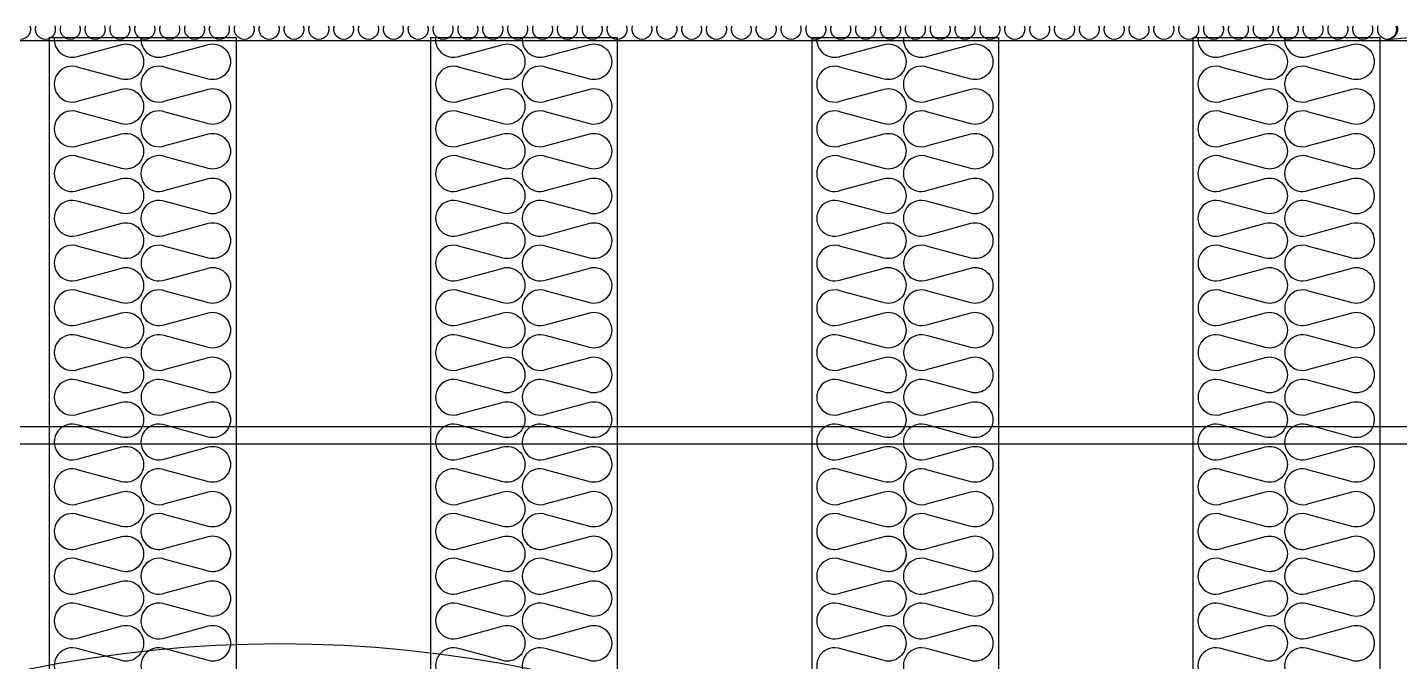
# Model space of a CAD drawing. Header units: millimetres. Extents: x 2773 to 32180, y 2797 to 23592.
# Drawn here: x 7384 to 8485, y 11982 to 12491 of the extents above; entities that cross this region are included whole.
import ezdxf

# ---------------------------------------------------------------- set-up
doc = ezdxf.new("R2010")
doc.units = ezdxf.units.MM
doc.layers.add('SMS', color=220, linetype='Continuous')
doc.layers.add('냉각탑', color=4, linetype='Continuous')

# ---------------------------------------------------------------- blocks, each defined once
blk = doc.blocks.new('A$C1FB73ED1')
blk.add_circle((1280, 1280), 1280)
blk = doc.blocks.new('3')
at = {"color": 7}
for p, q in [((8997.6, 12480.3), (6081.6, 12480.3)), ((7401.4, 12483), (7401.4, 9522.3)), ((7551.4, 12483), (7551.4, 9522.3)), ((7707.4, 12483), (7707.4, 9522.3)), ((7857.4, 12483), (7857.4, 9522.3)), ((8013.4, 12483), (8013.4, 9522.3)), ((8163.4, 12483), (8163.4, 9522.3)), ((8319.4, 12483), (8319.4, 9522.3)), ((8469.4, 12483), (8469.4, 9522.3))]:
    blk.add_line(p, q, dxfattribs=at)
for p, q in [((7401.4, 12483), (7551.4, 12483)), ((7707.4, 12483), (7857.4, 12483)), ((8013.4, 12483), (8163.4, 12483)), ((8319.4, 12483), (8469.4, 12483)), ((6291.8, 12170.8), (8889.3, 12170.8)), ((6230.8, 12156.7), (8889.3, 12156.7))]:
    blk.add_line(p, q)
at = {"layer": 'SMS', "color": 5}
for points in [[(7944.5, 12492.3, -0.524856), (7937, 12481.5, -0.524856), (7929.5, 12492.3)], [(7924.5, 12492.3, -0.524856), (7917.1, 12481.5, -0.524856), (7909.6, 12492.3)], [(7904.6, 12492.3, -0.524856), (7897.1, 12481.5, -0.524856), (7889.6, 12492.3)], [(7884.6, 12492.3, -0.524856), (7877.2, 12481.5, -0.524856), (7869.7, 12492.3)], [(7864.7, 12492.3, -0.524856), (7857.2, 12481.5, -0.524856), (7849.7, 12492.3)], [(7844.7, 12492.3, -0.524856), (7837.3, 12481.5, -0.524856), (7829.8, 12492.3)], [(7824.8, 12492.3, -0.524856), (7817.3, 12481.5, -0.524856), (7809.8, 12492.3)], [(7804.8, 12492.3, -0.524856), (7797.4, 12481.5, -0.524856), (7789.9, 12492.3)], [(7784.9, 12492.3, -0.524856), (7777.4, 12481.5, -0.524856), (7769.9, 12492.3)], [(7764.9, 12492.3, -0.524856), (7757.5, 12481.5, -0.524856), (7750, 12492.3)], [(7745, 12492.3, -0.524856), (7737.5, 12481.5, -0.524856), (7730, 12492.3)], [(7725, 12492.3, -0.524856), (7717.6, 12481.5, -0.524856), (7710.1, 12492.3)], [(7705.1, 12492.3, -0.524856), (7697.6, 12481.5, -0.524856), (7690.1, 12492.3)], [(7685.1, 12492.3, -0.524856), (7677.7, 12481.5, -0.524856), (7670.2, 12492.3)], [(7665.2, 12492.3, -0.524856), (7657.7, 12481.5, -0.524856), (7650.2, 12492.3)], [(7645.2, 12492.3, -0.524856), (7637.8, 12481.5, -0.524856), (7630.3, 12492.3)], [(7625.3, 12492.3, -0.524856), (7617.8, 12481.5, -0.524856), (7610.3, 12492.3)], [(7605.3, 12492.3, -0.524856), (7597.9, 12481.5, -0.524856), (7590.4, 12492.3)], [(7585.4, 12492.3, -0.524856), (7577.9, 12481.5, -0.524856), (7570.4, 12492.3)], [(7565.4, 12492.3, -0.524856), (7558, 12481.5, -0.524856), (7550.5, 12492.3)], [(7545.5, 12492.3, -0.524856), (7538, 12481.5, -0.524856), (7530.5, 12492.3)], [(7525.5, 12492.3, -0.524856), (7518.1, 12481.5, -0.524856), (7510.6, 12492.3)], [(7505.6, 12492.3, -0.524856), (7498.1, 12481.5, -0.524856), (7490.6, 12492.3)], [(7485.6, 12492.3, -0.524856), (7478.2, 12481.5, -0.524856), (7470.7, 12492.3)], [(7465.7, 12492.3, -0.524856), (7458.2, 12481.5, -0.524856), (7450.7, 12492.3)], [(7445.7, 12492.3, -0.524856), (7438.3, 12481.5, -0.524856), (7430.8, 12492.3)], [(7425.8, 12492.3, -0.524856), (7418.3, 12481.5, -0.524856), (7410.8, 12492.3)], [(7405.8, 12492.3, -0.524856), (7398.4, 12481.5, -0.524856), (7390.9, 12492.3)], [(7385.9, 12492.3, -0.524856), (7378.4, 12481.5, -0.524856)], [(8483.1, 12492.3, -0.524856), (8475.7, 12481.5, -0.524856), (8468.2, 12492.3)], [(8463.2, 12492.3, -0.524856), (8455.7, 12481.5, -0.524856), (8448.2, 12492.3)], [(8443.2, 12492.3, -0.524856), (8435.8, 12481.5, -0.524856), (8428.3, 12492.3)], [(8423.3, 12492.3, -0.524856), (8415.8, 12481.5, -0.524856), (8408.3, 12492.3)], [(8403.3, 12492.3, -0.524856), (8395.9, 12481.5, -0.524856), (8388.4, 12492.3)], [(8383.4, 12492.3, -0.524856), (8375.9, 12481.5, -0.524856), (8368.4, 12492.3)], [(8363.4, 12492.3, -0.524856), (8356, 12481.5, -0.524856), (8348.5, 12492.3)], [(8343.5, 12492.3, -0.524856), (8336, 12481.5, -0.524856), (8328.5, 12492.3)], [(8323.5, 12492.3, -0.524856), (8316.1, 12481.5, -0.524856), (8308.6, 12492.3)], [(8303.6, 12492.3, -0.524856), (8296.1, 12481.5, -0.524856), (8288.6, 12492.3)], [(8283.6, 12492.3, -0.524856), (8276.2, 12481.5, -0.524856), (8268.7, 12492.3)], [(8263.7, 12492.3, -0.524856), (8256.2, 12481.5, -0.524856), (8248.7, 12492.3)], [(8243.7, 12492.3, -0.524856), (8236.3, 12481.5, -0.524856), (8228.8, 12492.3)], [(8223.8, 12492.3, -0.524856), (8216.3, 12481.5, -0.524856), (8208.8, 12492.3)], [(8203.8, 12492.3, -0.524856), (8196.4, 12481.5, -0.524856), (8188.9, 12492.3)], [(8183.9, 12492.3, -0.524856), (8176.4, 12481.5, -0.524856), (8168.9, 12492.3)], [(8163.9, 12492.3, -0.524856), (8156.5, 12481.5, -0.524856), (8149, 12492.3)], [(8144, 12492.3, -0.524856), (8136.5, 12481.5, -0.524856), (8129, 12492.3)], [(8124, 12492.3, -0.524856), (8116.6, 12481.5, -0.524856), (8109.1, 12492.3)], [(8104.1, 12492.3, -0.524856), (8096.6, 12481.5, -0.524856), (8089.1, 12492.3)], [(8084.1, 12492.3, -0.524856), (8076.7, 12481.5, -0.524856), (8069.2, 12492.3)], [(8064.2, 12492.3, -0.524856), (8056.7, 12481.5, -0.524856), (8049.2, 12492.3)], [(8044.2, 12492.3, -0.524856), (8036.8, 12481.5, -0.524856), (8029.3, 12492.3)], [(8024.3, 12492.3, -0.524856), (8016.8, 12481.5, -0.524856), (8009.3, 12492.3)], [(8004.3, 12492.3, -0.524856), (7996.9, 12481.5, -0.524856), (7989.4, 12492.3)], [(7984.4, 12492.3, -0.524856), (7976.9, 12481.5, -0.524856), (7969.4, 12492.3)], [(7964.4, 12492.3, -0.524856), (7957, 12481.5, -0.524856), (7949.5, 12492.3)], [(7944.5, 12492.3, -0.524856), (7937, 12481.5, -0.417249), (7929, 12489.5)], [(8482.4, 12492.3, -0.524856), (8474.9, 12481.5, -0.023554), (8767.4, 12492.3)], [(7405.5, 12483, 0.560142), (7424.9, 12468), (7457.8, 12476.9, -0.524856), (7477.2, 12463.5, -0.524856), (7457.8, 12450.1), (7424.9, 12459, 1.449198), (7424.9, 12432.1), (7457.8, 12441, -0.524856), (7477.2, 12427.6, -0.524856), (7457.8, 12414.2), (7424.9, 12423.1, 1.449198), (7424.9, 12396.2), (7457.8, 12405.1, -0.524856), (7477.2, 12391.7, -0.524856), (7457.8, 12378.3), (7424.9, 12387.2, 1.449198), (7424.9, 12360.3), (7457.8, 12369.2, -0.524856), (7477.2, 12355.8, -0.524856), (7457.8, 12342.4), (7424.9, 12351.3, 1.449198), (7424.9, 12324.4), (7457.8, 12333.3, -0.524856), (7477.2, 12319.9, -0.524856), (7457.8, 12306.4), (7424.9, 12315.3, 1.449198), (7424.9, 12288.5), (7457.8, 12297.4, -0.524856), (7477.2, 12284, -0.524856), (7457.8, 12270.5), (7424.9, 12279.4, 1.449198), (7424.9, 12252.6), (7457.8, 12261.5, -0.524856), (7477.2, 12248.1, -0.524856), (7457.8, 12234.6), (7424.9, 12243.5, 1.449198), (7424.9, 12216.7), (7457.8, 12225.6, -0.524856), (7477.2, 12212.1, -0.524856), (7457.8, 12198.7), (7424.9, 12207.6, 1.449198), (7424.9, 12180.8), (7457.8, 12189.7, -0.524856), (7477.2, 12176.2, -0.524856), (7457.8, 12162.8), (7424.9, 12171.7, 1.449198), (7424.9, 12144.8), (7457.8, 12153.8, -0.524856), (7477.2, 12140.3, -0.524856), (7457.8, 12126.9), (7424.9, 12135.8, 1.449198), (7424.9, 12108.9), (7457.8, 12117.8, -0.524856), (7477.2, 12104.4, -0.524856), (7457.8, 12091), (7424.9, 12099.9, 1.449198), (7424.9, 12073), (7457.8, 12081.9, -0.524856), (7477.2, 12068.5, -0.417249), (7462.7, 12054.1)], [(7475.1, 12483, 0.560142), (7494.5, 12468), (7527.4, 12476.9, -0.524856), (7546.9, 12463.5, -0.524856), (7527.4, 12450.1), (7494.5, 12459, 1.449198), (7494.5, 12432.1), (7527.4, 12441, -0.524856), (7546.9, 12427.6, -0.524856), (7527.4, 12414.2), (7494.5, 12423.1, 1.449198), (7494.5, 12396.2), (7527.4, 12405.1, -0.524856), (7546.9, 12391.7, -0.524856), (7527.4, 12378.3), (7494.5, 12387.2, 1.449198), (7494.5, 12360.3), (7527.4, 12369.2, -0.524856), (7546.9, 12355.8, -0.524856), (7527.4, 12342.4), (7494.5, 12351.3, 1.449198), (7494.5, 12324.4), (7527.4, 12333.3, -0.524856), (7546.9, 12319.9, -0.524856), (7527.4, 12306.4), (7494.5, 12315.3, 1.449198), (7494.5, 12288.5), (7527.4, 12297.4, -0.524856), (7546.9, 12284, -0.524856), (7527.4, 12270.5), (7494.5, 12279.4, 1.449198), (7494.5, 12252.6), (7527.4, 12261.5, -0.524856), (7546.9, 12248.1, -0.524856), (7527.4, 12234.6), (7494.5, 12243.5, 1.449198), (7494.5, 12216.7), (7527.4, 12225.6, -0.524856), (7546.9, 12212.1, -0.524856), (7527.4, 12198.7), (7494.5, 12207.6, 1.449198), (7494.5, 12180.8), (7527.4, 12189.7, -0.524856), (7546.9, 12176.2, -0.524856), (7527.4, 12162.8), (7494.5, 12171.7, 1.449198), (7494.5, 12144.8), (7527.4, 12153.8, -0.524856), (7546.9, 12140.3, -0.524856), (7527.4, 12126.9), (7494.5, 12135.8, 1.449198), (7494.5, 12108.9), (7527.4, 12117.8, -0.524856), (7546.9, 12104.4, -0.524856), (7527.4, 12091), (7494.5, 12099.9, 1.449198), (7494.5, 12073), (7527.4, 12081.9, -0.524856), (7546.9, 12068.5, -0.417249), (7532.3, 12054.1)], [(7711.5, 12483, 0.560142), (7730.9, 12468), (7763.8, 12476.9, -0.524856), (7783.2, 12463.5, -0.524856), (7763.8, 12450.1), (7730.9, 12459, 1.449198), (7730.9, 12432.1), (7763.8, 12441, -0.524856), (7783.2, 12427.6, -0.524856), (7763.8, 12414.2), (7730.9, 12423.1, 1.449198), (7730.9, 12396.2), (7763.8, 12405.1, -0.524856), (7783.2, 12391.7, -0.524856), (7763.8, 12378.3), (7730.9, 12387.2, 1.449198), (7730.9, 12360.3), (7763.8, 12369.2, -0.524856), (7783.2, 12355.8, -0.524856), (7763.8, 12342.4), (7730.9, 12351.3, 1.449198), (7730.9, 12324.4), (7763.8, 12333.3, -0.524856), (7783.2, 12319.9, -0.524856), (7763.8, 12306.4), (7730.9, 12315.3, 1.449198), (7730.9, 12288.5), (7763.8, 12297.4, -0.524856), (7783.2, 12284, -0.524856), (7763.8, 12270.5), (7730.9, 12279.4, 1.449198), (7730.9, 12252.6), (7763.8, 12261.5, -0.524856), (7783.2, 12248.1, -0.524856), (7763.8, 12234.6), (7730.9, 12243.5, 1.449198), (7730.9, 12216.7), (7763.8, 12225.6, -0.524856), (7783.2, 12212.1, -0.524856), (7763.8, 12198.7), (7730.9, 12207.6, 1.449198), (7730.9, 12180.8), (7763.8, 12189.7, -0.524856), (7783.2, 12176.2, -0.524856), (7763.8, 12162.8), (7730.9, 12171.7, 1.449198), (7730.9, 12144.8), (7763.8, 12153.8, -0.524856), (7783.2, 12140.3, -0.524856), (7763.8, 12126.9), (7730.9, 12135.8, 1.449198), (7730.9, 12108.9), (7763.8, 12117.8, -0.524856), (7783.2, 12104.4, -0.524856), (7763.8, 12091), (7730.9, 12099.9, 1.449198), (7730.9, 12073), (7763.8, 12081.9, -0.524856), (7783.2, 12068.5, -0.417249), (7768.7, 12054.1)], [(7781.1, 12483, 0.560142), (7800.5, 12468), (7833.4, 12476.9, -0.524856), (7852.9, 12463.5, -0.524856), (7833.4, 12450.1), (7800.5, 12459, 1.449198), (7800.5, 12432.1), (7833.4, 12441, -0.524856), (7852.9, 12427.6, -0.524856), (7833.4, 12414.2), (7800.5, 12423.1, 1.449198), (7800.5, 12396.2), (7833.4, 12405.1, -0.524856), (7852.9, 12391.7, -0.524856), (7833.4, 12378.3), (7800.5, 12387.2, 1.449198), (7800.5, 12360.3), (7833.4, 12369.2, -0.524856), (7852.9, 12355.8, -0.524856), (7833.4, 12342.4), (7800.5, 12351.3, 1.449198), (7800.5, 12324.4), (7833.4, 12333.3, -0.524856), (7852.9, 12319.9, -0.524856), (7833.4, 12306.4), (7800.5, 12315.3, 1.449198), (7800.5, 12288.5), (7833.4, 12297.4, -0.524856), (7852.9, 12284, -0.524856), (7833.4, 12270.5), (7800.5, 12279.4, 1.449198), (7800.5, 12252.6), (7833.4, 12261.5, -0.524856), (7852.9, 12248.1, -0.524856), (7833.4, 12234.6), (7800.5, 12243.5, 1.449198), (7800.5, 12216.7), (7833.4, 12225.6, -0.524856), (7852.9, 12212.1, -0.524856), (7833.4, 12198.7), (7800.5, 12207.6, 1.449198), (7800.5, 12180.8), (7833.4, 12189.7, -0.524856), (7852.9, 12176.2, -0.524856), (7833.4, 12162.8), (7800.5, 12171.7, 1.449198), (7800.5, 12144.8), (7833.4, 12153.8, -0.524856), (7852.9, 12140.3, -0.524856), (7833.4, 12126.9), (7800.5, 12135.8, 1.449198), (7800.5, 12108.9), (7833.4, 12117.8, -0.524856), (7852.9, 12104.4, -0.524856), (7833.4, 12091), (7800.5, 12099.9, 1.449198), (7800.5, 12073), (7833.4, 12081.9, -0.524856), (7852.9, 12068.5, -0.417249), (7838.3, 12054.1)], [(8017.5, 12483, 0.560142), (8036.9, 12468), (8069.8, 12476.9, -0.524856), (8089.2, 12463.5, -0.524856), (8069.8, 12450.1), (8036.9, 12459, 1.449198), (8036.9, 12432.1), (8069.8, 12441, -0.524856), (8089.2, 12427.6, -0.524856), (8069.8, 12414.2), (8036.9, 12423.1, 1.449198), (8036.9, 12396.2), (8069.8, 12405.1, -0.524856), (8089.2, 12391.7, -0.524856), (8069.8, 12378.3), (8036.9, 12387.2, 1.449198), (8036.9, 12360.3), (8069.8, 12369.2, -0.524856), (8089.2, 12355.8, -0.524856), (8069.8, 12342.4), (8036.9, 12351.3, 1.449198), (8036.9, 12324.4), (8069.8, 12333.3, -0.524856), (8089.2, 12319.9, -0.524856), (8069.8, 12306.4), (8036.9, 12315.3, 1.449198), (8036.9, 12288.5), (8069.8, 12297.4, -0.524856), (8089.2, 12284, -0.524856), (8069.8, 12270.5), (8036.9, 12279.4, 1.449198), (8036.9, 12252.6), (8069.8, 12261.5, -0.524856), (8089.2, 12248.1, -0.524856), (8069.8, 12234.6), (8036.9, 12243.5, 1.449198), (8036.9, 12216.7), (8069.8, 12225.6, -0.524856), (8089.2, 12212.1, -0.524856), (8069.8, 12198.7), (8036.9, 12207.6, 1.449198), (8036.9, 12180.8), (8069.8, 12189.7, -0.524856), (8089.2, 12176.2, -0.524856), (8069.8, 12162.8), (8036.9, 12171.7, 1.449198), (8036.9, 12144.8), (8069.8, 12153.8, -0.524856), (8089.2, 12140.3, -0.524856), (8069.8, 12126.9), (8036.9, 12135.8, 1.449198), (8036.9, 12108.9), (8069.8, 12117.8, -0.524856), (8089.2, 12104.4, -0.524856), (8069.8, 12091), (8036.9, 12099.9, 1.449198), (8036.9, 12073), (8069.8, 12081.9, -0.524856), (8089.2, 12068.5, -0.417249), (8074.7, 12054.1)], [(8087.1, 12483, 0.560142), (8106.5, 12468), (8139.4, 12476.9, -0.524856), (8158.9, 12463.5, -0.524856), (8139.4, 12450.1), (8106.5, 12459, 1.449198), (8106.5, 12432.1), (8139.4, 12441, -0.524856), (8158.9, 12427.6, -0.524856), (8139.4, 12414.2), (8106.5, 12423.1, 1.449198), (8106.5, 12396.2), (8139.4, 12405.1, -0.524856), (8158.9, 12391.7, -0.524856), (8139.4, 12378.3), (8106.5, 12387.2, 1.449198), (8106.5, 12360.3), (8139.4, 12369.2, -0.524856), (8158.9, 12355.8, -0.524856), (8139.4, 12342.4), (8106.5, 12351.3, 1.449198), (8106.5, 12324.4), (8139.4, 12333.3, -0.524856), (8158.9, 12319.9, -0.524856), (8139.4, 12306.4), (8106.5, 12315.3, 1.449198), (8106.5, 12288.5), (8139.4, 12297.4, -0.524856), (8158.9, 12284, -0.524856), (8139.4, 12270.5), (8106.5, 12279.4, 1.449198), (8106.5, 12252.6), (8139.4, 12261.5, -0.524856), (8158.9, 12248.1, -0.524856), (8139.4, 12234.6), (8106.5, 12243.5, 1.449198), (8106.5, 12216.7), (8139.4, 12225.6, -0.524856), (8158.9, 12212.1, -0.524856), (8139.4, 12198.7), (8106.5, 12207.6, 1.449198), (8106.5, 12180.8), (8139.4, 12189.7, -0.524856), (8158.9, 12176.2, -0.524856), (8139.4, 12162.8), (8106.5, 12171.7, 1.449198), (8106.5, 12144.8), (8139.4, 12153.8, -0.524856), (8158.9, 12140.3, -0.524856), (8139.4, 12126.9), (8106.5, 12135.8, 1.449198), (8106.5, 12108.9), (8139.4, 12117.8, -0.524856), (8158.9, 12104.4, -0.524856), (8139.4, 12091), (8106.5, 12099.9, 1.449198), (8106.5, 12073), (8139.4, 12081.9, -0.524856), (8158.9, 12068.5, -0.417249), (8144.3, 12054.1)], [(8323.5, 12483, 0.560142), (8342.9, 12468), (8375.8, 12476.9, -0.524856), (8395.2, 12463.5, -0.524856), (8375.8, 12450.1), (8342.9, 12459, 1.449198), (8342.9, 12432.1), (8375.8, 12441, -0.524856), (8395.2, 12427.6, -0.524856), (8375.8, 12414.2), (8342.9, 12423.1, 1.449198), (8342.9, 12396.2), (8375.8, 12405.1, -0.524856), (8395.2, 12391.7, -0.524856), (8375.8, 12378.3), (8342.9, 12387.2, 1.449198), (8342.9, 12360.3), (8375.8, 12369.2, -0.524856), (8395.2, 12355.8, -0.524856), (8375.8, 12342.4), (8342.9, 12351.3, 1.449198), (8342.9, 12324.4), (8375.8, 12333.3, -0.524856), (8395.2, 12319.9, -0.524856), (8375.8, 12306.4), (8342.9, 12315.3, 1.449198), (8342.9, 12288.5), (8375.8, 12297.4, -0.524856), (8395.2, 12284, -0.524856), (8375.8, 12270.5), (8342.9, 12279.4, 1.449198), (8342.9, 12252.6), (8375.8, 12261.5, -0.524856), (8395.2, 12248.1, -0.524856), (8375.8, 12234.6), (8342.9, 12243.5, 1.449198), (8342.9, 12216.7), (8375.8, 12225.6, -0.524856), (8395.2, 12212.1, -0.524856), (8375.8, 12198.7), (8342.9, 12207.6, 1.449198), (8342.9, 12180.8), (8375.8, 12189.7, -0.524856), (8395.2, 12176.2, -0.524856), (8375.8, 12162.8), (8342.9, 12171.7, 1.449198), (8342.9, 12144.8), (8375.8, 12153.8, -0.524856), (8395.2, 12140.3, -0.524856), (8375.8, 12126.9), (8342.9, 12135.8, 1.449198), (8342.9, 12108.9), (8375.8, 12117.8, -0.524856), (8395.2, 12104.4, -0.524856), (8375.8, 12091), (8342.9, 12099.9, 1.449198), (8342.9, 12073), (8375.8, 12081.9, -0.524856), (8395.2, 12068.5, -0.417249), (8380.7, 12054.1)], [(8393.1, 12483, 0.560142), (8412.5, 12468), (8445.4, 12476.9, -0.524856), (8464.9, 12463.5, -0.524856), (8445.4, 12450.1), (8412.5, 12459, 1.449198), (8412.5, 12432.1), (8445.4, 12441, -0.524856), (8464.9, 12427.6, -0.524856), (8445.4, 12414.2), (8412.5, 12423.1, 1.449198), (8412.5, 12396.2), (8445.4, 12405.1, -0.524856), (8464.9, 12391.7, -0.524856), (8445.4, 12378.3), (8412.5, 12387.2, 1.449198), (8412.5, 12360.3), (8445.4, 12369.2, -0.524856), (8464.9, 12355.8, -0.524856), (8445.4, 12342.4), (8412.5, 12351.3, 1.449198), (8412.5, 12324.4), (8445.4, 12333.3, -0.524856), (8464.9, 12319.9, -0.524856), (8445.4, 12306.4), (8412.5, 12315.3, 1.449198), (8412.5, 12288.5), (8445.4, 12297.4, -0.524856), (8464.9, 12284, -0.524856), (8445.4, 12270.5), (8412.5, 12279.4, 1.449198), (8412.5, 12252.6), (8445.4, 12261.5, -0.524856), (8464.9, 12248.1, -0.524856), (8445.4, 12234.6), (8412.5, 12243.5, 1.449198), (8412.5, 12216.7), (8445.4, 12225.6, -0.524856), (8464.9, 12212.1, -0.524856), (8445.4, 12198.7), (8412.5, 12207.6, 1.449198), (8412.5, 12180.8), (8445.4, 12189.7, -0.524856), (8464.9, 12176.2, -0.524856), (8445.4, 12162.8), (8412.5, 12171.7, 1.449198), (8412.5, 12144.8), (8445.4, 12153.8, -0.524856), (8464.9, 12140.3, -0.524856), (8445.4, 12126.9), (8412.5, 12135.8, 1.449198), (8412.5, 12108.9), (8445.4, 12117.8, -0.524856), (8464.9, 12104.4, -0.524856), (8445.4, 12091), (8412.5, 12099.9, 1.449198), (8412.5, 12073), (8445.4, 12081.9, -0.524856), (8464.9, 12068.5, -0.417249), (8450.3, 12054.1)], [(7405.9, 12082.9, 0.446849), (7424.9, 12073), (7457.8, 12081.9, -0.524856), (7477.2, 12068.5, -0.524856), (7457.8, 12055.1), (7424.9, 12064, 1.449198), (7424.9, 12037.1), (7457.8, 12046, -0.524856), (7477.2, 12032.6, -0.524856), (7457.8, 12019.2), (7424.9, 12028.1, 1.449198), (7424.9, 12001.2), (7457.8, 12010.1, -0.524856), (7477.2, 11996.7, -0.524856), (7457.8, 11983.3), (7424.9, 11992.2, 1.449198), (7424.9, 11965.3)], [(7475.5, 12082.9, 0.446849), (7494.5, 12073), (7527.4, 12081.9, -0.524856), (7546.9, 12068.5, -0.524856), (7527.4, 12055.1), (7494.5, 12064, 1.449198), (7494.5, 12037.1), (7527.4, 12046, -0.524856), (7546.9, 12032.6, -0.524856), (7527.4, 12019.2), (7494.5, 12028.1, 1.449198), (7494.5, 12001.2), (7527.4, 12010.1, -0.524856), (7546.9, 11996.7, -0.524856), (7527.4, 11983.3), (7494.5, 11992.2, 1.449198), (7494.5, 11965.3)], [(7711.9, 12082.9, 0.446849), (7730.9, 12073), (7763.8, 12081.9, -0.524856), (7783.2, 12068.5, -0.524856), (7763.8, 12055.1), (7730.9, 12064, 1.449198), (7730.9, 12037.1), (7763.8, 12046, -0.524856), (7783.2, 12032.6, -0.524856), (7763.8, 12019.2), (7730.9, 12028.1, 1.449198), (7730.9, 12001.2), (7763.8, 12010.1, -0.524856), (7783.2, 11996.7, -0.524856), (7763.8, 11983.3), (7730.9, 11992.2, 1.449198), (7730.9, 11965.3)], [(7781.5, 12082.9, 0.446849), (7800.5, 12073), (7833.4, 12081.9, -0.524856), (7852.9, 12068.5, -0.524856), (7833.4, 12055.1), (7800.5, 12064, 1.449198), (7800.5, 12037.1), (7833.4, 12046, -0.524856), (7852.9, 12032.6, -0.524856), (7833.4, 12019.2), (7800.5, 12028.1, 1.449198), (7800.5, 12001.2), (7833.4, 12010.1, -0.524856), (7852.9, 11996.7, -0.524856), (7833.4, 11983.3), (7800.5, 11992.2, 1.449198), (7800.5, 11965.3)], [(8017.9, 12082.9, 0.446849), (8036.9, 12073), (8069.8, 12081.9, -0.524856), (8089.2, 12068.5, -0.524856), (8069.8, 12055.1), (8036.9, 12064, 1.449198), (8036.9, 12037.1), (8069.8, 12046, -0.524856), (8089.2, 12032.6, -0.524856), (8069.8, 12019.2), (8036.9, 12028.1, 1.449198), (8036.9, 12001.2), (8069.8, 12010.1, -0.524856), (8089.2, 11996.7, -0.524856), (8069.8, 11983.3), (8036.9, 11992.2, 1.449198), (8036.9, 11965.3)], [(8087.5, 12082.9, 0.446849), (8106.5, 12073), (8139.4, 12081.9, -0.524856), (8158.9, 12068.5, -0.524856), (8139.4, 12055.1), (8106.5, 12064, 1.449198), (8106.5, 12037.1), (8139.4, 12046, -0.524856), (8158.9, 12032.6, -0.524856), (8139.4, 12019.2), (8106.5, 12028.1, 1.449198), (8106.5, 12001.2), (8139.4, 12010.1, -0.524856), (8158.9, 11996.7, -0.524856), (8139.4, 11983.3), (8106.5, 11992.2, 1.449198), (8106.5, 11965.3)], [(8323.9, 12082.9, 0.446849), (8342.9, 12073), (8375.8, 12081.9, -0.524856), (8395.2, 12068.5, -0.524856), (8375.8, 12055.1), (8342.9, 12064, 1.449198), (8342.9, 12037.1), (8375.8, 12046, -0.524856), (8395.2, 12032.6, -0.524856), (8375.8, 12019.2), (8342.9, 12028.1, 1.449198), (8342.9, 12001.2), (8375.8, 12010.1, -0.524856), (8395.2, 11996.7, -0.524856), (8375.8, 11983.3), (8342.9, 11992.2, 1.449198), (8342.9, 11965.3)], [(8393.5, 12082.9, 0.446849), (8412.5, 12073), (8445.4, 12081.9, -0.524856), (8464.9, 12068.5, -0.524856), (8445.4, 12055.1), (8412.5, 12064, 1.449198), (8412.5, 12037.1), (8445.4, 12046, -0.524856), (8464.9, 12032.6, -0.524856), (8445.4, 12019.2), (8412.5, 12028.1, 1.449198), (8412.5, 12001.2), (8445.4, 12010.1, -0.524856), (8464.9, 11996.7, -0.524856), (8445.4, 11983.3), (8412.5, 11992.2, 1.449198), (8412.5, 11965.3)]]:
    blk.add_lwpolyline(points, format="xyb", dxfattribs=at)
at = {"layer": '냉각탑', "xscale": 0.7829768747821867, "yscale": 0.7829768747821867, "zscale": 0.7829768747821867}
blk.add_blockref('A$C1FB73ED1', (6584.3, 9992), dxfattribs=at)

msp = doc.modelspace()

# ---------------------------------------------------------------- block references
msp.add_blockref('3', (0, 0))

doc.saveas('drawing.dxf')
